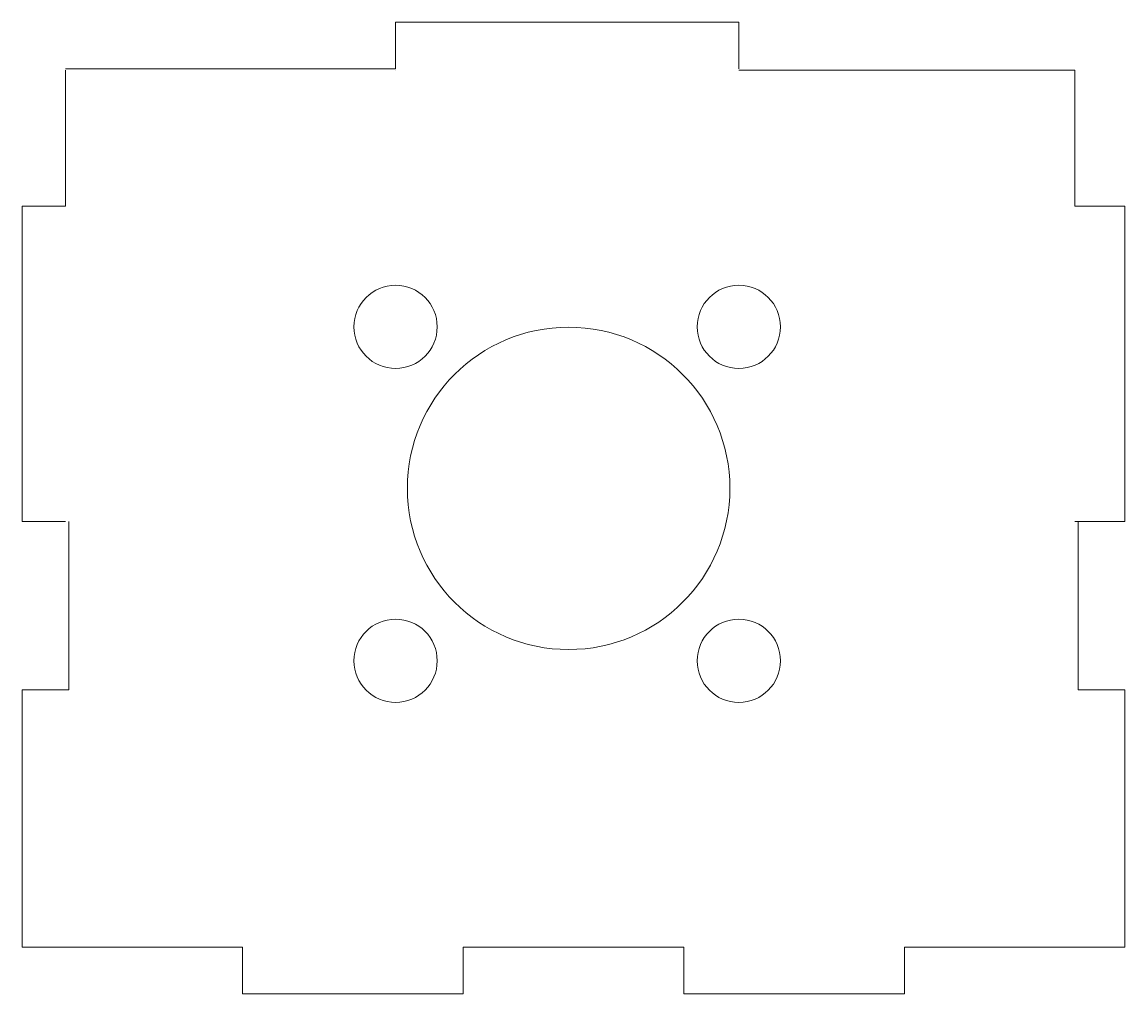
# Model space of a CAD drawing. Header units: inches. Extents: x 1257 to 1363, y -830 to -736.
import ezdxf

# ---------------------------------------------------------------- set-up
doc = ezdxf.new("R2010")
doc.units = ezdxf.units.IN
doc.header["$MEASUREMENT"] = 0
doc.layers.add('Laser Cut', color=7, linetype='Continuous')

msp = doc.modelspace()

# ---------------------------------------------------------------- linework, layer by layer
at = {"layer": 'Laser Cut', "lineweight": 0}
for points in [[(1292.74, -740.54), (1292.74, -736.04), (1325.73, -736.04), (1325.73, -740.54)], [(1292.74, -740.54), (1261.03, -740.54)], [(1261.03, -753.74), (1261.03, -740.67)], [(1292.74, -740.67), (1292.74, -740.67)], [(1358.03, -740.67), (1358.03, -753.74)], [(1261.03, -753.74), (1256.84, -753.74), (1256.84, -784.08), (1261.03, -784.08)], [(1358.03, -753.74), (1358.03, -753.74)], [(1358.03, -753.74), (1362.84, -753.74), (1362.84, -784.08), (1358.03, -784.08)], [(1308.29, -825), (1299.24, -825), (1299.24, -829.5), (1278.04, -829.5), (1278.04, -825), (1256.84, -825), (1256.84, -800.25), (1261.34, -800.25), (1261.34, -787.18)], [(1358.34, -787.18), (1358.34, -800.25), (1362.84, -800.25)], [(1362.84, -800.25), (1362.84, -825)], [(1308.29, -825), (1308.29, -825)], [(1311.39, -825), (1308.29, -825)], [(1362.84, -825), (1341.64, -825), (1341.64, -829.5), (1320.44, -829.5), (1320.44, -825), (1311.39, -825)], [(1311.39, -825), (1311.39, -825)]]:
    msp.add_lwpolyline(points, dxfattribs=at)
msp.add_open_spline([(1325.73, -740.67), (1344.55, -740.67), (1358.03, -740.67), (1358.03, -740.67)], degree=3, dxfattribs=at)
for points in [[(1296.74, -765.35), (1296.74, -767.56), (1294.95, -769.35), (1292.74, -769.35), (1290.53, -769.35), (1288.74, -767.56), (1288.74, -765.35), (1288.74, -763.14), (1290.53, -761.35), (1292.74, -761.35), (1294.95, -761.35), (1296.74, -763.14), (1296.74, -765.35)], [(1329.73, -765.35), (1329.73, -767.56), (1327.94, -769.35), (1325.73, -769.35), (1323.52, -769.35), (1321.73, -767.56), (1321.73, -765.35), (1321.73, -763.14), (1323.52, -761.35), (1325.73, -761.35), (1327.94, -761.35), (1329.73, -763.14), (1329.73, -765.35)], [(1324.87, -780.88), (1324.87, -789.44), (1317.93, -796.38), (1309.37, -796.38), (1300.81, -796.38), (1293.87, -789.44), (1293.87, -780.88), (1293.87, -772.32), (1300.81, -765.38), (1309.37, -765.38), (1317.93, -765.38), (1324.87, -772.32), (1324.87, -780.88)], [(1261.34, -785.63), (1261.34, -786.48), (1261.34, -787.18), (1261.34, -787.18), (1261.34, -787.18), (1261.34, -786.48), (1261.34, -785.63), (1261.34, -784.77), (1261.34, -784.08), (1261.34, -784.08), (1261.34, -784.08), (1261.34, -784.77), (1261.34, -785.63)], [(1358.34, -785.63), (1358.34, -786.48), (1358.34, -787.18), (1358.34, -787.18), (1358.34, -787.18), (1358.34, -786.48), (1358.34, -785.63), (1358.34, -784.77), (1358.34, -784.08), (1358.34, -784.08), (1358.34, -784.08), (1358.34, -784.77), (1358.34, -785.63)], [(1296.74, -797.46), (1296.74, -799.67), (1294.95, -801.46), (1292.74, -801.46), (1290.53, -801.46), (1288.74, -799.67), (1288.74, -797.46), (1288.74, -795.25), (1290.53, -793.46), (1292.74, -793.46), (1294.95, -793.46), (1296.74, -795.25), (1296.74, -797.46)], [(1329.73, -797.46), (1329.73, -799.67), (1327.94, -801.46), (1325.73, -801.46), (1323.52, -801.46), (1321.73, -799.67), (1321.73, -797.46), (1321.73, -795.25), (1323.52, -793.46), (1325.73, -793.46), (1327.94, -793.46), (1329.73, -795.25), (1329.73, -797.46)]]:
    msp.add_open_spline(points, degree=3, knots=[0, 0, 0, 0, 1, 1, 1, 2, 2, 2, 3, 3, 3, 4, 4, 4, 4], dxfattribs=at)

doc.saveas('drawing.dxf')
